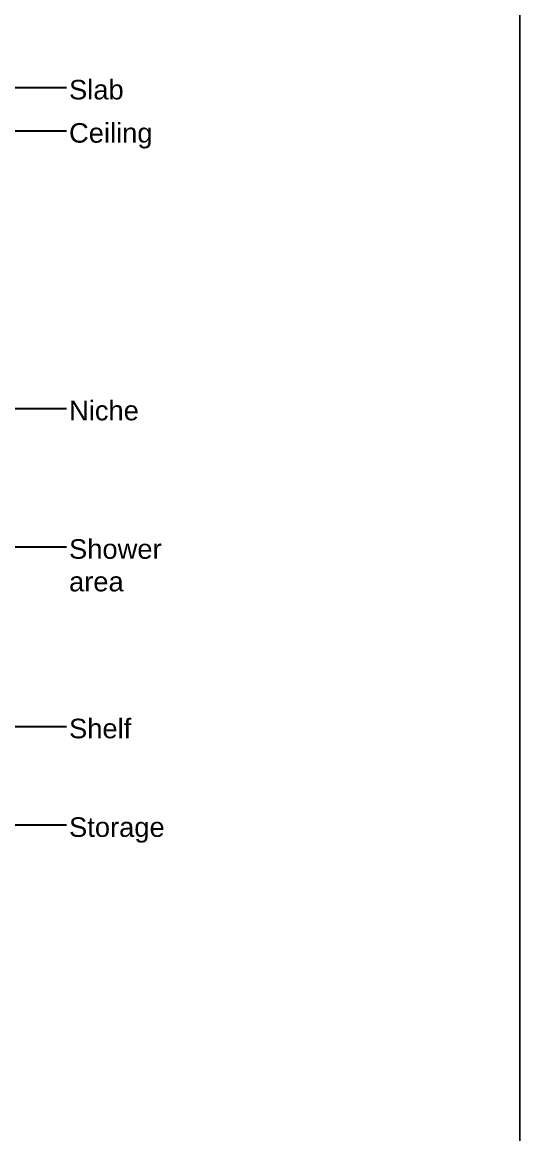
# Model space of a CAD drawing. Header units: inches. Extents: x 213 to 17763, y -4830 to 1802.
# Drawn here: x 5835.3 to 5904.4, y 1033.8 to 1188 of the extents above; entities that cross this region are included whole.
import ezdxf

# ---------------------------------------------------------------- set-up
doc = ezdxf.new("R2010")
doc.units = ezdxf.units.IN
doc.header["$MEASUREMENT"] = 0
doc.layers.add('PDF2_0', color=7, linetype='Continuous')
doc.layers.add('PDF2_MK. KITCHEN ESSENTAILS', color=7, linetype='Continuous', true_color=0x767676)
doc.styles.add('_mm text style', font='arial.ttf')
doc.styles.get("Standard").update_dxf_attribs({"font": 'arial.ttf'})
doc.dimstyles.new('ISO-25', dxfattribs={"dimtxt": 4.5, "dimasz": 2.5, "dimexe": 1.25, "dimexo": 0.625, "dimtad": 1, "dimdec": 0, "dimlunit": 4, "dimtxsty": 'Standard', "dimcen": 2.5, "dimadec": 0, "dimazin": 0, "dimtfac": 1, "dimtdec": 0, "dimtmove": 0, "dimatfit": 3, "dimfxl": 1, "dimarcsym": 0})

msp = doc.modelspace()

# ---------------------------------------------------------------- linework, layer by layer
at = {"layer": 'PDF2_0', "lineweight": 5}
msp.add_lwpolyline([(5248.13, 1406.44), (5904.4, 1406.44), (5904.4, 865.37), (5248.13, 865.37)], close=True, dxfattribs=at)
at = {"layer": 'PDF2_MK. KITCHEN ESSENTAILS', "lineweight": 5}
msp.add_lwpolyline([(5248.13, 865.37), (5904.4, 865.37), (5904.4, 1406.44), (5248.13, 1406.44)], close=True, dxfattribs=at)

# ---------------------------------------------------------------- texts
at = {"lineweight": 5, "char_height": 2.715, "attachment_point": 1, "style": '_mm text style'}
for s, insert in [('Slab', (5841.82, 1180.04)), ('Ceiling', (5841.82, 1174.04)), ('Niche', (5841.82, 1135.51)), ('Shower \\Parea', (5841.82, 1116.3)), ('Shelf', (5841.82, 1091.39)), ('Storage', (5841.82, 1077.71))]:
    msp.add_mtext_dynamic_manual_height_columns(s, width=64.865, gutter_width=13.57, heights=[0], dxfattribs=dict(at, insert=insert))

# ---------------------------------------------------------------- leaders
at = {"lineweight": 5}
for points in [[(5817.4, 1178.99), (5841.49, 1178.99)], [(5816.4, 1172.99), (5841.49, 1172.99)], [(5816.4, 1134.46), (5841.49, 1134.46)], [(5793.95, 1115.25), (5841.49, 1115.25)], [(5757.34, 1090.33), (5841.49, 1090.33)], [(5758.6, 1076.66), (5841.49, 1076.66)]]:
    msp.add_leader(points, dimstyle='ISO-25', override={"dimgap": 0.625, "dimtad": 0}, dxfattribs=at)

doc.saveas('drawing.dxf')
